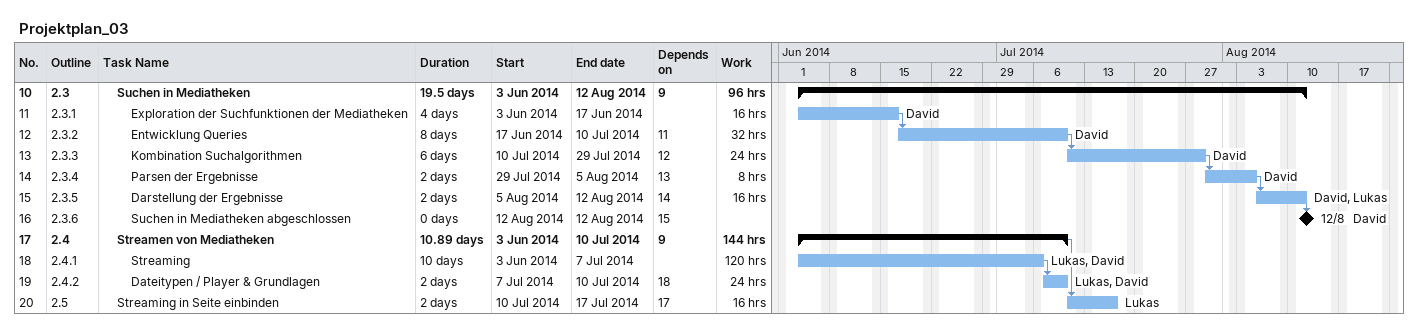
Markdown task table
Projektplan_03

| ID | WBS | Task | Duration | Start | Finish | Predecessors | Resources | Work (h) |
|---|---|---|---|---|---|---|---|---|
| 10 | 2.3 | **Suchen in Mediatheken** | 19.5d | 2014-06-03 | 2014-08-12 | 9 |  | 96 |
| 11 | 2.3.1 | Exploration der Suchfunktionen der Mediatheken | 4d | 2014-06-03 | 2014-06-17 |  | David | 16 |
| 12 | 2.3.2 | Entwicklung Queries | 8d | 2014-06-17 | 2014-07-10 | 11 | David | 32 |
| 13 | 2.3.3 | Kombination Suchalgorithmen | 6d | 2014-07-10 | 2014-07-29 | 12 | David | 24 |
| 14 | 2.3.4 | Parsen der Ergebnisse | 2d | 2014-07-29 | 2014-08-05 | 13 | David | 8 |
| 15 | 2.3.5 | Darstellung der Ergebnisse | 2d | 2014-08-05 | 2014-08-12 | 14 | David, Lukas | 16 |
| 16 | 2.3.6 | Suchen in Mediatheken abgeschlossen | 0d | 2014-08-12 | 2014-08-12 | 15 | David |  |
| 17 | 2.4 | **Streamen von Mediatheken** | 10.89d | 2014-06-03 | 2014-07-10 | 9 |  | 144 |
| 18 | 2.4.1 | Streaming | 10d | 2014-06-03 | 2014-07-07 |  | Lukas, David | 120 |
| 19 | 2.4.2 | Dateitypen / Player & Grundlagen | 2d | 2014-07-07 | 2014-07-10 | 18 | Lukas, David | 24 |
| 20 | 2.5 | Streaming in Seite einbinden | 2d | 2014-07-10 | 2014-07-17 | 17 | Lukas | 16 |
